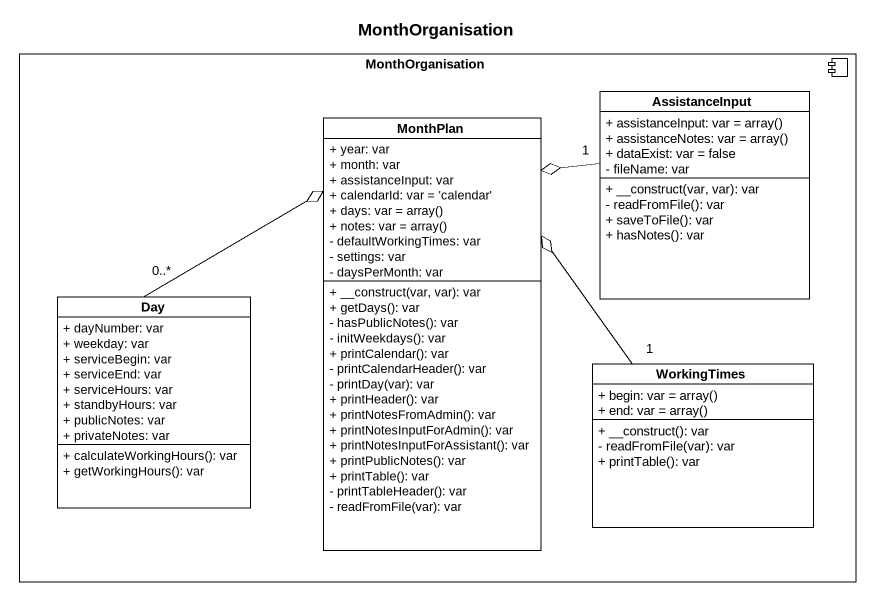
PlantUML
@startuml
title MonthOrganisation
hide circle
hide empty members
skinparam classAttributeIconSize 0
component MonthOrganisation {
  class AssistanceInput {
    {field} + assistanceInput: var = array()
    {field} + assistanceNotes: var = array()
    + dataExist: var = false
    - fileName: var
    + __construct(var, var): var
    - readFromFile(): var
    + saveToFile(): var
    + hasNotes(): var
  }
  class MonthPlan {
    + year: var
    + month: var
    + assistanceInput: var
    + calendarId: var = 'calendar'
    {field} + days: var = array()
    {field} + notes: var = array()
    - defaultWorkingTimes: var
    - settings: var
    - daysPerMonth: var
    + __construct(var, var): var
    + getDays(): var
    - hasPublicNotes(): var
    - initWeekdays(): var
    + printCalendar(): var
    - printCalendarHeader(): var
    - printDay(var): var
    + printHeader(): var
    + printNotesFromAdmin(): var
    + printNotesInputForAdmin(): var
    + printNotesInputForAssistant(): var
    + printPublicNotes(): var
    + printTable(): var
    - printTableHeader(): var
    - readFromFile(var): var
  }
  class Day {
    + dayNumber: var
    + weekday: var
    + serviceBegin: var
    + serviceEnd: var
    + serviceHours: var
    + standbyHours: var
    + publicNotes: var
    + privateNotes: var
    + calculateWorkingHours(): var
    + getWorkingHours(): var
  }
  class WorkingTimes {
    {field} + begin: var = array()
    {field} + end: var = array()
    + __construct(): var
    - readFromFile(var): var
    + printTable(): var
  }
}
AssistanceInput "1" -left-o MonthPlan
Day "0..*" -right-o MonthPlan
WorkingTimes "1" -left-o MonthPlan
@enduml
